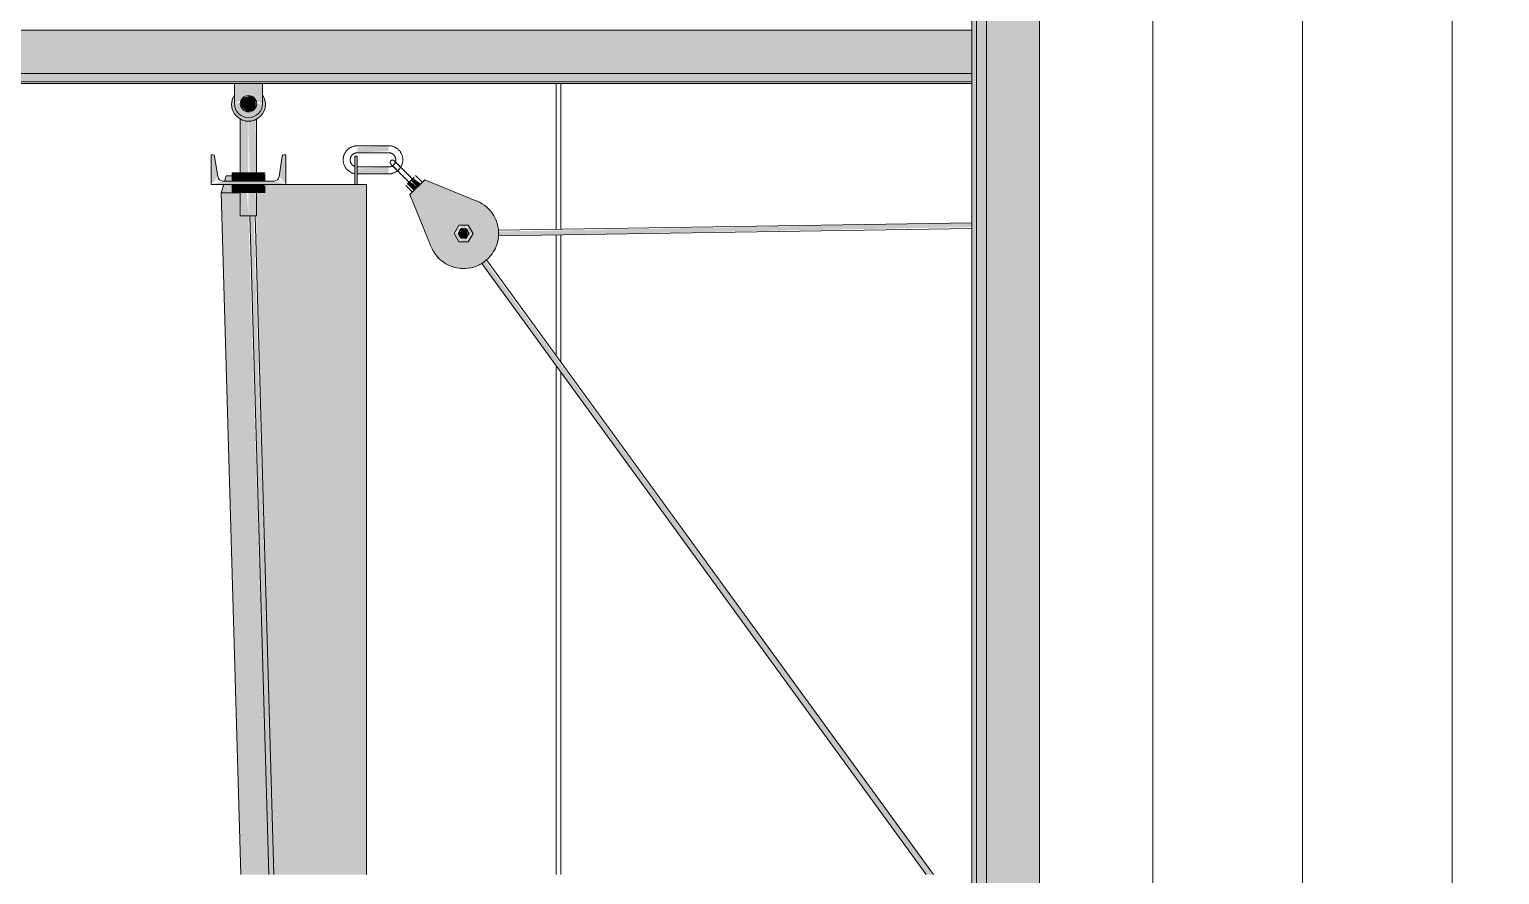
# Model space of a CAD drawing. Header units: inches. Extents: x -54868 to -186, y -265 to 853.
# Drawn here: x -20282.8 to -20204.2, y 244.5 to 289.7 of the extents above; entities that cross this region are included whole.
import ezdxf

# ---------------------------------------------------------------- set-up
doc = ezdxf.new("R2010")
doc.units = ezdxf.units.IN
doc.header["$MEASUREMENT"] = 0
for name, color, linetype, lineweight in [('A-GLAZ-CWMG', 51, 'Continuous', 9), ('A-WALL-PATT', 111, 'Continuous', 9), ('L-SITE-WALL', 31, 'Continuous', 9), ('Q-SPCQ', 91, 'Continuous', 9), ('S-BEAM', 12, 'Continuous', 9)]:
    doc.layers.add(name, color=color, linetype=linetype, lineweight=lineweight)

# ---------------------------------------------------------------- blocks, each defined once
blk = doc.blocks.new('Girt_Z - 8_D-V83-Section 7')
at = {"layer": 'S-BEAM'}
for points in [[(21213.524, 335.551), (21290.097, 335.551), (21290.097, 337.87), (21134.303, 337.87), (21134.303, 335.551), (21174.791, 335.551)], [(21174.791, 335.102), (21290.097, 335.102), (21290.097, 335.551), (21134.303, 335.551), (21134.303, 335.102), (21136.057, 335.102)]]:
    blk.add_hatch(color=256, dxfattribs=at).paths.add_polyline_path(points, flags=0)
for p, q in [((21134.303, 337.87), (21290.097, 337.87)), ((21134.303, 335.551), (21290.097, 335.551)), ((21134.303, 335.102), (21290.097, 335.102)), ((21134.303, 335.018), (21290.097, 335.018))]:
    blk.add_line(p, q, dxfattribs=at)
blk = doc.blocks.new('Basketball_Backstop-Performance_Sports_Systems-3103-Ceiling_Hung - 27_-0_ to 27_-11 7_8_-652462-Section 7')
at = {"layer": 'Q-SPCQ'}
for points in [[(21251.428, 284.75), (21251.881, 284.871), (21252.213, 285.203), (21252.334, 285.656), (21252.213, 286.109), (21252.178, 286.072), (21252.12, 285.415), (21251.94, 285.144), (21251.614, 284.962), (21251.234, 284.963), (21250.897, 285.157), (21250.703, 285.493), (21250.643, 286.109), (21250.527, 285.615), (21250.643, 285.203), (21250.975, 284.871), (21251.355, 284.76)], [(21251.315, 285.265), (21251.653, 285.315), (21251.807, 285.469), (21251.807, 285.906), (21251.541, 286.11), (21251.118, 285.997), (21251.005, 285.801), (21251.048, 285.532)], [(21257.24, 283.069), (21258.928, 283.156), (21258.928, 283.431), (21257.24, 283.344), (21257.24, 283.088)], [(21257.24, 281.375), (21257.24, 282.875), (21257.115, 282.875), (21257.115, 281.375)], [(21258.928, 281.944), (21258.928, 282.306), (21257.24, 282.219), (21257.24, 281.944)], [(21250.995, 281.555), (21250.995, 281.992), (21250.562, 281.992), (21250.562, 281.555)], [(21250.995, 281.555), (21251.861, 281.555), (21251.861, 281.992), (21250.995, 281.992)], [(21252.258, 281.555), (21252.294, 281.555), (21252.258, 281.992), (21251.861, 281.992), (21251.861, 281.555)], [(21260.265, 281.037), (21260.453, 281.225), (21260.055, 281.534), (21259.912, 281.391), (21260.211, 281.092)], [(21260.453, 281.225), (21260.64, 281.412), (21260.232, 281.711), (21260.099, 281.578)], [(21252.511, 244.482), (21251.428, 279.687), (21250.99, 279.687), (21250.99, 280.918), (21249.976, 280.918), (21251.016, 244.482), (21252.258, 244.482)], [(21250.995, 280.937), (21250.995, 281.375), (21250.562, 281.375), (21250.562, 280.937)], [(21250.995, 280.937), (21251.861, 280.937), (21251.861, 281.375), (21250.995, 281.375)], [(21254.428, 244.482), (21254.428, 281.375), (21252.294, 281.375), (21252.258, 280.937), (21251.864, 280.918), (21251.835, 277.981), (21252.791, 244.482), (21253.762, 244.482)], [(21252.294, 280.937), (21252.258, 281.375), (21251.861, 281.375), (21251.861, 280.937), (21252.258, 280.937)], [(21257.627, 244.482), (21257.74, 244.482), (21257.74, 281.375), (21254.428, 281.375), (21254.428, 244.482), (21257.37, 244.482)], [(21252.511, 244.482), (21252.791, 244.482), (21251.71, 279.687), (21251.505, 279.687), (21252.491, 245.169)], [(21262.803, 278.533), (21263.053, 278.533), (21263.144, 278.625), (21263.105, 278.927), (21262.863, 278.991), (21262.678, 278.75)]]:
    blk.add_hatch(color=256, dxfattribs=at).paths.add_polyline_path(points, flags=0)
h = blk.add_hatch(color=256, dxfattribs=at)
h.paths.add_polyline_path([(21251.428, 284.937), (21251.807, 285.041), (21252.1, 285.368), (21252.178, 285.687), (21251.807, 285.687), (21251.727, 285.389), (21251.533, 285.294), (21251.27, 285.31), (21251.005, 285.687), (21251.005, 285.737), (21250.678, 285.687), (21250.778, 285.312), (21251.116, 285.012), (21251.234, 284.963)], flags=0)
h.paths.add_polyline_path([(21252.178, 285.687), (21252.178, 286.768), (21250.678, 286.768), (21250.678, 285.687), (21251.066, 285.906), (21251.263, 286.073), (21251.598, 286.066), (21251.895, 285.801)], flags=0)
h = blk.add_hatch(color=256, dxfattribs=at)
h.paths.add_polyline_path([(21251.428, 279.687), (21251.343, 280.937), (21250.992, 280.937), (21251.049, 279.687), (21251.315, 279.687)], flags=0)
h.paths.add_polyline_path([(21251.025, 281.992), (21251.428, 281.992), (21251.428, 284.75), (21250.997, 284.781), (21251.002, 281.992)], flags=0)
h = blk.add_hatch(color=256, dxfattribs=at)
h.paths.add_polyline_path([(21251.737, 279.687), (21251.865, 279.687), (21251.807, 280.937), (21251.428, 280.937), (21251.428, 279.687), (21251.647, 279.687)], flags=0)
h.paths.add_polyline_path([(21251.854, 281.992), (21251.862, 281.992), (21251.806, 284.833), (21251.428, 284.75), (21251.489, 281.992), (21251.831, 281.992)], flags=0)
h = blk.add_hatch(color=256, dxfattribs=at)
h.paths.add_polyline_path([(21253.428, 281.375), (21253.428, 282.955), (21253.236, 282.879), (21253.071, 281.793)], flags=0)
h.paths.add_polyline_path([(21253.428, 281.375), (21253.021, 281.671), (21252.977, 281.623)], flags=0)
h.paths.add_polyline_path([(21249.428, 281.375), (21253.428, 281.375), (21252.794, 281.555), (21250.062, 281.555)], flags=0)
h.paths.add_polyline_path([(21249.428, 281.375), (21249.834, 281.671), (21249.802, 281.729)], flags=0)
h.paths.add_polyline_path([(21249.428, 281.375), (21249.785, 281.793), (21249.619, 282.879), (21249.428, 282.955), (21249.428, 282.668)], flags=0)
h = blk.add_hatch(color=256, dxfattribs=at)
h.paths.add_polyline_path([(21250.992, 280.918), (21250.99, 280.937), (21250.562, 280.937), (21250.562, 281.375), (21250.103, 281.375), (21249.976, 280.918), (21250.99, 280.918)], flags=0)
h.paths.add_polyline_path([(21250.153, 281.555), (21250.562, 281.555), (21250.562, 281.832), (21250.231, 281.832)], flags=0)
h = blk.add_hatch(color=256, dxfattribs=at)
h.paths.add_polyline_path([(21263.016, 276.877), (21263.47, 276.955), (21263.891, 277.141), (21264.254, 277.424), (21264.622, 277.981), (21264.723, 278.208), (21264.801, 278.662), (21264.766, 279.121), (21264.62, 279.557), (21264.362, 279.955), (21263.925, 280.324), (21263.636, 280.486), (21260.851, 281.623), (21260.055, 280.827), (21261.417, 277.64), (21261.942, 277.172), (21262.121, 277.058), (21262.557, 276.912)], flags=0)
h.paths.add_polyline_path([(21262.675, 279.187), (21262.784, 278.991), (21262.832, 279.071), (21262.711, 279.161)], flags=0)
h.paths.add_polyline_path([(21263.18, 278.312), (21263.104, 278.533), (21263.014, 278.436), (21263.152, 278.334)], flags=0)
h.paths.add_polyline_path([(21262.891, 278.312), (21262.652, 278.353), (21262.423, 278.75), (21262.711, 279.187), (21263.196, 279.16), (21263.39, 278.675), (21263.119, 278.312), (21262.936, 278.312)], flags=0)
h.paths.add_polyline_path([(21262.675, 278.312), (21262.803, 278.5), (21262.697, 278.5), (21262.684, 278.389)], flags=0)
h.paths.add_polyline_path([(21262.67, 278.643), (21262.547, 278.804), (21262.476, 278.727), (21262.623, 278.663)], flags=0)
h.paths.add_polyline_path([(21263.185, 278.643), (21263.354, 278.784), (21263.199, 278.823), (21263.199, 278.677)], flags=0)
h.paths.add_polyline_path([(21263.149, 278.919), (21263.127, 279.148), (21263.053, 279), (21263.144, 278.926)], flags=0)
h = blk.add_hatch(color=256, dxfattribs=at)
h.paths.add_polyline_path([(21263.18, 279.187), (21262.722, 279.153), (21262.928, 279), (21263.152, 279.166)], flags=0)
h.paths.add_polyline_path([(21263.433, 278.75), (21263.18, 279.187), (21263.152, 278.872)], flags=0)
h.paths.add_polyline_path([(21263.18, 278.312), (21263.433, 278.75), (21263.152, 278.558)], flags=0)
h.paths.add_polyline_path([(21263.18, 278.312), (21262.928, 278.5), (21262.675, 278.312), (21263.152, 278.312)], flags=0)
h.paths.add_polyline_path([(21262.675, 278.312), (21262.678, 278.64), (21262.423, 278.75), (21262.547, 278.535)], flags=0)
h.paths.add_polyline_path([(21262.423, 278.75), (21262.705, 278.927), (21262.655, 279.153), (21262.547, 278.965)], flags=0)
h = blk.add_hatch(color=256, dxfattribs=at)
h.paths.add_polyline_path([(21264.794, 278.622), (21290.097, 279.093), (21290.097, 279.32), (21264.789, 278.857), (21264.795, 278.628)], flags=0)
h.paths.add_polyline_path([(21263.162, 278.633), (21263.204, 278.714), (21263.142, 278.91), (21263.117, 278.831), (21263.152, 278.638)], flags=0)
h = blk.add_hatch(color=256, dxfattribs=at)
h.paths.add_polyline_path([(21287.661, 244.482), (21288.047, 244.482), (21264.084, 277.292), (21263.916, 277.126), (21287.161, 245.169)], flags=0)
h.paths.add_polyline_path([(21262.964, 278.473), (21263.149, 278.581), (21263.068, 278.549), (21262.949, 278.533), (21262.959, 278.477)], flags=0)
for p, q in [((21250.678, 286.768), (21250.678, 285.687)), ((21252.178, 285.687), (21252.178, 286.768)), ((21250.99, 284.862), (21250.99, 281.992)), ((21250.99, 284.862), (21250.99, 281.992)), ((21251.865, 281.992), (21251.865, 284.862)), ((21251.865, 281.992), (21251.865, 284.862)), ((21249.53, 282.955), (21249.428, 282.955)), ((21249.428, 282.955), (21249.428, 281.375)), ((21253.428, 282.955), (21253.325, 282.955)), ((21253.428, 281.375), (21253.428, 282.955)), ((21258.928, 283.437), (21257.24, 283.437)), ((21257.24, 283.062), (21258.928, 283.062)), ((21249.785, 281.793), (21249.619, 282.879)), ((21253.236, 282.879), (21253.071, 281.793)), ((21257.115, 281.375), (21257.115, 282.875)), ((21257.24, 282.875), (21257.115, 282.875)), ((21257.24, 282.875), (21257.24, 281.375)), ((21258.928, 282.312), (21257.24, 282.312)), ((21252.794, 281.555), (21250.062, 281.555)), ((21250.231, 281.832), (21250.153, 281.555)), ((21250.562, 281.832), (21250.231, 281.832)), ((21250.562, 281.992), (21250.995, 281.992)), ((21250.562, 281.555), (21250.562, 281.992)), ((21250.995, 281.992), (21251.861, 281.992)), ((21250.995, 281.555), (21250.995, 281.992)), ((21251.861, 281.992), (21252.294, 281.992)), ((21251.861, 281.555), (21251.861, 281.992)), ((21252.294, 281.992), (21252.294, 281.555)), ((21257.24, 281.937), (21258.928, 281.937)), ((21259.912, 281.391), (21260.099, 281.578)), ((21260.055, 280.827), (21260.851, 281.623)), ((21260.099, 281.578), (21260.287, 281.766)), ((21260.718, 281.49), (21260.365, 281.844)), ((21263.636, 280.486), (21260.851, 281.623)), ((21249.428, 281.375), (21253.428, 281.375)), ((21250.103, 281.375), (21249.976, 280.918)), ((21249.976, 280.918), (21251.016, 280.918)), ((21249.976, 280.918), (21251.016, 244.482)), ((21250.562, 280.937), (21250.562, 281.375)), ((21250.995, 280.937), (21250.562, 280.937)), ((21250.99, 280.937), (21250.99, 279.687)), ((21250.995, 280.937), (21250.995, 281.375)), ((21251.861, 280.937), (21250.995, 280.937)), ((21251.861, 280.937), (21251.861, 281.375)), ((21252.294, 280.937), (21251.861, 280.937)), ((21251.865, 279.687), (21251.865, 280.937)), ((21252.294, 281.375), (21252.294, 280.937)), ((21253.422, 281.375), (21254.428, 281.375)), ((21254.428, 281.375), (21257.74, 281.375)), ((21257.74, 244.482), (21257.74, 281.375)), ((21259.834, 281.313), (21260.188, 280.96)), ((21260.055, 280.827), (21261.192, 278.042)), ((21251.428, 279.687), (21250.99, 279.687)), ((21251.865, 279.687), (21251.428, 279.687)), ((21252.511, 244.482), (21251.505, 279.687)), ((21252.791, 244.482), (21251.786, 279.687)), ((21262.675, 279.187), (21262.423, 278.75)), ((21263.18, 279.187), (21262.675, 279.187)), ((21263.433, 278.75), (21263.18, 279.187)), ((21290.097, 279.32), (21264.78, 278.935)), ((21262.423, 278.75), (21262.675, 278.312)), ((21262.675, 278.312), (21263.18, 278.312)), ((21262.796, 278.904), (21262.708, 278.903)), ((21263.18, 278.312), (21263.433, 278.75)), ((21264.794, 278.622), (21290.097, 279.008)), ((21263.9, 277.148), (21287.661, 244.482)), ((21288.047, 244.482), (21264.146, 277.34))]:
    blk.add_line(p, q, dxfattribs=at)
at = {"layer": 'Q-SPCQ', "flags": 128}
for points in [[(21257.24, 283.437), (21257.21, 283.437), (21257.18, 283.435), (21257.151, 283.432), (21257.121, 283.428), (21257.091, 283.423), (21257.062, 283.416), (21257.033, 283.408), (21257.004, 283.399), (21256.976, 283.389), (21256.948, 283.378), (21256.921, 283.366), (21256.894, 283.353), (21256.868, 283.338), (21256.842, 283.323), (21256.817, 283.307), (21256.792, 283.289), (21256.769, 283.271), (21256.746, 283.251), (21256.724, 283.231), (21256.702, 283.21), (21256.682, 283.188), (21256.662, 283.165), (21256.644, 283.142), (21256.626, 283.118), (21256.609, 283.093), (21256.594, 283.067), (21256.579, 283.041), (21256.565, 283.014), (21256.553, 282.987), (21256.541, 282.959), (21256.531, 282.931), (21256.522, 282.903), (21256.514, 282.874), (21256.507, 282.844), (21256.501, 282.815), (21256.497, 282.785), (21256.493, 282.756), (21256.491, 282.726), (21256.49, 282.696), (21256.49, 282.687)], [(21256.865, 282.687), (21256.866, 282.702), (21256.867, 282.717), (21256.868, 282.732), (21256.87, 282.747), (21256.873, 282.762), (21256.876, 282.777), (21256.88, 282.791), (21256.884, 282.805), (21256.889, 282.82), (21256.895, 282.834), (21256.901, 282.847), (21256.908, 282.861), (21256.915, 282.874), (21256.923, 282.887), (21256.931, 282.899), (21256.94, 282.911), (21256.949, 282.923), (21256.958, 282.935), (21256.968, 282.946), (21256.979, 282.957), (21256.99, 282.967), (21257.001, 282.977), (21257.013, 282.986), (21257.025, 282.995), (21257.038, 283.003), (21257.05, 283.011), (21257.064, 283.018), (21257.077, 283.025), (21257.091, 283.031), (21257.104, 283.037), (21257.119, 283.042), (21257.133, 283.047), (21257.147, 283.051), (21257.162, 283.054), (21257.177, 283.057), (21257.191, 283.059), (21257.206, 283.061), (21257.221, 283.062), (21257.236, 283.062), (21257.24, 283.062)], [(21259.678, 282.687), (21259.677, 282.717), (21259.675, 282.747), (21259.672, 282.777), (21259.668, 282.807), (21259.663, 282.837), (21259.656, 282.866), (21259.649, 282.895), (21259.64, 282.923), (21259.63, 282.952), (21259.619, 282.98), (21259.606, 283.007), (21259.593, 283.034), (21259.579, 283.06), (21259.563, 283.086), (21259.547, 283.111), (21259.529, 283.135), (21259.511, 283.159), (21259.492, 283.182), (21259.471, 283.204), (21259.45, 283.226), (21259.428, 283.246), (21259.406, 283.266), (21259.382, 283.284), (21259.358, 283.302), (21259.333, 283.319), (21259.307, 283.334), (21259.281, 283.349), (21259.255, 283.363), (21259.227, 283.375), (21259.2, 283.387), (21259.171, 283.397), (21259.143, 283.406), (21259.114, 283.414), (21259.085, 283.421), (21259.055, 283.427), (21259.026, 283.431), (21258.996, 283.434), (21258.966, 283.437), (21258.936, 283.437), (21258.928, 283.437)], [(21258.928, 283.062), (21258.943, 283.062), (21258.958, 283.061), (21258.973, 283.06), (21258.988, 283.058), (21259.002, 283.055), (21259.017, 283.052), (21259.031, 283.048), (21259.046, 283.043), (21259.06, 283.038), (21259.074, 283.033), (21259.088, 283.027), (21259.101, 283.02), (21259.114, 283.013), (21259.127, 283.005), (21259.14, 282.997), (21259.152, 282.988), (21259.164, 282.979), (21259.175, 282.969), (21259.186, 282.959), (21259.197, 282.949), (21259.207, 282.938), (21259.217, 282.926), (21259.226, 282.915), (21259.235, 282.903), (21259.243, 282.89), (21259.251, 282.877), (21259.259, 282.864), (21259.265, 282.851), (21259.272, 282.837), (21259.277, 282.823), (21259.282, 282.809), (21259.287, 282.795), (21259.291, 282.781), (21259.295, 282.766), (21259.297, 282.751), (21259.3, 282.736), (21259.301, 282.722), (21259.302, 282.707), (21259.303, 282.692), (21259.303, 282.687)], [(21256.49, 282.687), (21256.491, 282.658), (21256.493, 282.628), (21256.496, 282.598), (21256.5, 282.568), (21256.505, 282.538), (21256.512, 282.509), (21256.52, 282.48), (21256.528, 282.452), (21256.538, 282.423), (21256.55, 282.395), (21256.562, 282.368), (21256.575, 282.341), (21256.589, 282.315), (21256.605, 282.289), (21256.621, 282.264), (21256.639, 282.24), (21256.657, 282.216), (21256.676, 282.193), (21256.697, 282.171), (21256.718, 282.149), (21256.74, 282.129), (21256.762, 282.109), (21256.786, 282.091), (21256.81, 282.073), (21256.835, 282.056), (21256.861, 282.041), (21256.887, 282.026), (21256.914, 282.012), (21256.941, 282), (21256.969, 281.988), (21256.997, 281.978), (21257.025, 281.969), (21257.054, 281.961), (21257.083, 281.954), (21257.113, 281.948)], [(21257.108, 282.337), (21257.094, 282.342), (21257.081, 282.348), (21257.067, 282.355), (21257.054, 282.362), (21257.041, 282.37), (21257.029, 282.378), (21257.016, 282.387), (21257.005, 282.396), (21256.993, 282.406), (21256.982, 282.416), (21256.971, 282.426), (21256.961, 282.437), (21256.951, 282.449), (21256.942, 282.46), (21256.933, 282.472), (21256.925, 282.485), (21256.917, 282.498), (21256.91, 282.511), (21256.903, 282.524), (21256.897, 282.538), (21256.891, 282.552), (21256.886, 282.566), (21256.881, 282.58), (21256.877, 282.594), (21256.874, 282.609), (21256.871, 282.624), (21256.869, 282.639), (21256.867, 282.653), (21256.866, 282.668), (21256.865, 282.683), (21256.865, 282.687)], [(21258.928, 281.937), (21258.958, 281.938), (21258.988, 281.94), (21259.018, 281.943), (21259.047, 281.947), (21259.077, 281.952), (21259.106, 281.959), (21259.135, 281.967), (21259.164, 281.976), (21259.192, 281.986), (21259.22, 281.997), (21259.247, 282.009), (21259.274, 282.022), (21259.3, 282.037), (21259.326, 282.052), (21259.351, 282.068), (21259.376, 282.086), (21259.399, 282.104), (21259.422, 282.124), (21259.445, 282.144), (21259.466, 282.165), (21259.486, 282.187), (21259.506, 282.21), (21259.525, 282.233), (21259.542, 282.257), (21259.559, 282.282), (21259.575, 282.308), (21259.589, 282.334), (21259.603, 282.361), (21259.615, 282.388), (21259.627, 282.416), (21259.637, 282.444), (21259.646, 282.472), (21259.654, 282.501), (21259.661, 282.531), (21259.667, 282.56), (21259.671, 282.59), (21259.675, 282.619), (21259.677, 282.649), (21259.678, 282.679), (21259.678, 282.687)], [(21259.303, 282.687), (21259.303, 282.673), (21259.302, 282.658), (21259.3, 282.643), (21259.298, 282.628), (21259.295, 282.613), (21259.292, 282.598), (21259.288, 282.584), (21259.284, 282.57), (21259.279, 282.555), (21259.273, 282.541), (21259.267, 282.528), (21259.26, 282.514), (21259.253, 282.501), (21259.246, 282.488), (21259.237, 282.476), (21259.229, 282.464), (21259.219, 282.452), (21259.21, 282.44), (21259.2, 282.429), (21259.189, 282.418), (21259.178, 282.408), (21259.167, 282.398), (21259.155, 282.389), (21259.143, 282.38), (21259.13, 282.372), (21259.118, 282.364), (21259.105, 282.357), (21259.091, 282.35), (21259.078, 282.344), (21259.064, 282.338), (21259.05, 282.333), (21259.035, 282.328), (21259.021, 282.324), (21259.006, 282.321), (21258.992, 282.318), (21258.977, 282.316), (21258.962, 282.314), (21258.947, 282.313), (21258.932, 282.313), (21258.928, 282.312)], [(21259.039, 282.462), (21259.035, 282.466), (21259.032, 282.47), (21259.029, 282.474), (21259.026, 282.478), (21259.023, 282.482), (21259.02, 282.486), (21259.018, 282.49), (21259.015, 282.495), (21259.013, 282.499), (21259.011, 282.504), (21259.009, 282.508), (21259.008, 282.513), (21259.006, 282.518), (21259.005, 282.523), (21259.004, 282.528), (21259.003, 282.533), (21259.003, 282.538), (21259.002, 282.543), (21259.002, 282.548), (21259.002, 282.553), (21259.002, 282.558), (21259.003, 282.563), (21259.003, 282.567), (21259.004, 282.572), (21259.005, 282.577), (21259.006, 282.582), (21259.007, 282.587), (21259.009, 282.592), (21259.011, 282.596), (21259.013, 282.601), (21259.015, 282.606), (21259.017, 282.61), (21259.02, 282.614), (21259.022, 282.619), (21259.025, 282.623), (21259.028, 282.627), (21259.031, 282.631), (21259.034, 282.634), (21259.038, 282.638), (21259.039, 282.639)], [(21259.039, 282.639), (21259.042, 282.643), (21259.046, 282.646), (21259.05, 282.649), (21259.054, 282.652), (21259.058, 282.655), (21259.062, 282.658), (21259.067, 282.66), (21259.071, 282.662), (21259.076, 282.665), (21259.08, 282.667), (21259.085, 282.668), (21259.09, 282.67), (21259.094, 282.671), (21259.099, 282.673), (21259.104, 282.674), (21259.109, 282.674), (21259.114, 282.675), (21259.119, 282.675), (21259.124, 282.676), (21259.129, 282.676), (21259.134, 282.676), (21259.139, 282.675), (21259.144, 282.675), (21259.149, 282.674), (21259.154, 282.673), (21259.159, 282.672), (21259.163, 282.67), (21259.168, 282.669), (21259.173, 282.667), (21259.177, 282.665), (21259.182, 282.663), (21259.186, 282.661), (21259.191, 282.658), (21259.195, 282.656), (21259.199, 282.653), (21259.203, 282.65), (21259.207, 282.647), (21259.211, 282.643), (21259.215, 282.64), (21259.215, 282.639)], [(21259.569, 281.932), (21259.548, 281.953), (21259.527, 281.974), (21259.506, 281.995), (21259.485, 282.016), (21259.464, 282.037), (21259.443, 282.058), (21259.422, 282.079), (21259.402, 282.099), (21259.382, 282.119), (21259.363, 282.139), (21259.343, 282.158), (21259.324, 282.177), (21259.306, 282.195), (21259.287, 282.214), (21259.27, 282.231), (21259.252, 282.249), (21259.236, 282.265), (21259.219, 282.282), (21259.204, 282.297), (21259.189, 282.312), (21259.174, 282.327), (21259.16, 282.341), (21259.147, 282.354), (21259.135, 282.366), (21259.123, 282.378), (21259.112, 282.389), (21259.101, 282.4), (21259.092, 282.409), (21259.083, 282.418), (21259.075, 282.426), (21259.067, 282.434), (21259.061, 282.44), (21259.055, 282.446), (21259.05, 282.451), (21259.046, 282.455), (21259.043, 282.458), (21259.041, 282.46), (21259.039, 282.462), (21259.039, 282.462)], [(21259.039, 282.462), (21259.039, 282.462), (21259.04, 282.461), (21259.043, 282.458), (21259.045, 282.456), (21259.049, 282.452), (21259.054, 282.447), (21259.059, 282.442), (21259.066, 282.435), (21259.073, 282.428), (21259.081, 282.42), (21259.089, 282.412), (21259.099, 282.402), (21259.109, 282.392), (21259.12, 282.381), (21259.131, 282.37), (21259.144, 282.357), (21259.157, 282.344), (21259.17, 282.331), (21259.185, 282.316), (21259.2, 282.301), (21259.215, 282.286), (21259.231, 282.27), (21259.248, 282.253), (21259.265, 282.236), (21259.283, 282.219), (21259.301, 282.2), (21259.319, 282.182), (21259.338, 282.163), (21259.357, 282.144), (21259.377, 282.124), (21259.397, 282.104), (21259.417, 282.084), (21259.437, 282.064), (21259.458, 282.043), (21259.479, 282.022), (21259.5, 282.001), (21259.521, 281.98), (21259.542, 281.959), (21259.563, 281.938), (21259.569, 281.932)], [(21259.215, 282.639), (21259.216, 282.639), (21259.217, 282.637), (21259.219, 282.635), (21259.222, 282.632), (21259.226, 282.629), (21259.231, 282.624), (21259.236, 282.618), (21259.242, 282.612), (21259.249, 282.605), (21259.257, 282.597), (21259.266, 282.589), (21259.275, 282.579), (21259.286, 282.569), (21259.297, 282.558), (21259.308, 282.546), (21259.32, 282.534), (21259.333, 282.521), (21259.347, 282.507), (21259.361, 282.493), (21259.376, 282.478), (21259.392, 282.463), (21259.408, 282.447), (21259.425, 282.43), (21259.442, 282.413), (21259.459, 282.395), (21259.477, 282.377), (21259.496, 282.359), (21259.515, 282.34), (21259.534, 282.321), (21259.554, 282.301), (21259.574, 282.281), (21259.594, 282.261), (21259.614, 282.24), (21259.635, 282.22), (21259.656, 282.199), (21259.677, 282.178), (21259.698, 282.157), (21259.719, 282.136), (21259.74, 282.114), (21259.746, 282.109)], [(21259.746, 282.109), (21259.725, 282.13), (21259.703, 282.151), (21259.682, 282.172), (21259.661, 282.193), (21259.64, 282.214), (21259.62, 282.235), (21259.599, 282.255), (21259.579, 282.276), (21259.559, 282.296), (21259.539, 282.315), (21259.52, 282.335), (21259.501, 282.354), (21259.482, 282.372), (21259.464, 282.39), (21259.446, 282.408), (21259.429, 282.425), (21259.412, 282.442), (21259.396, 282.458), (21259.38, 282.474), (21259.365, 282.489), (21259.351, 282.504), (21259.337, 282.518), (21259.324, 282.531), (21259.311, 282.543), (21259.3, 282.555), (21259.288, 282.566), (21259.278, 282.576), (21259.268, 282.586), (21259.26, 282.595), (21259.252, 282.603), (21259.244, 282.61), (21259.238, 282.617), (21259.232, 282.622), (21259.227, 282.627), (21259.223, 282.631), (21259.22, 282.635), (21259.218, 282.637), (21259.216, 282.638), (21259.216, 282.639)], [(21259.569, 281.932), (21259.59, 281.911), (21259.611, 281.89), (21259.633, 281.868), (21259.654, 281.847), (21259.674, 281.827), (21259.695, 281.806), (21259.716, 281.785), (21259.736, 281.765), (21259.756, 281.745), (21259.776, 281.725), (21259.795, 281.706), (21259.814, 281.687), (21259.833, 281.668), (21259.851, 281.65), (21259.869, 281.633), (21259.886, 281.615), (21259.903, 281.599), (21259.919, 281.582), (21259.934, 281.567), (21259.949, 281.552), (21259.964, 281.537), (21259.978, 281.523), (21259.991, 281.51), (21260.003, 281.498), (21260.015, 281.486), (21260.026, 281.475), (21260.037, 281.464), (21260.046, 281.455), (21260.055, 281.446), (21260.063, 281.438), (21260.071, 281.43), (21260.077, 281.424), (21260.083, 281.418), (21260.088, 281.413), (21260.092, 281.409), (21260.095, 281.406), (21260.097, 281.404), (21260.099, 281.402), (21260.099, 281.402)], [(21259.994, 281.507), (21259.981, 281.52), (21259.968, 281.533), (21259.953, 281.548), (21259.939, 281.562), (21259.923, 281.578), (21259.907, 281.594), (21259.89, 281.611), (21259.873, 281.628), (21259.856, 281.645), (21259.838, 281.664), (21259.819, 281.682), (21259.8, 281.701), (21259.781, 281.72), (21259.761, 281.74), (21259.741, 281.76), (21259.721, 281.78), (21259.701, 281.8), (21259.68, 281.821), (21259.659, 281.842), (21259.638, 281.863), (21259.617, 281.884), (21259.596, 281.905), (21259.575, 281.926), (21259.569, 281.932)], [(21259.746, 282.109), (21259.767, 282.088), (21259.788, 282.066), (21259.809, 282.045), (21259.83, 282.024), (21259.851, 282.003), (21259.872, 281.983), (21259.892, 281.962), (21259.913, 281.942), (21259.933, 281.922), (21259.952, 281.902), (21259.972, 281.883), (21259.991, 281.864), (21260.009, 281.845), (21260.028, 281.827), (21260.045, 281.809), (21260.063, 281.792), (21260.079, 281.775), (21260.096, 281.759), (21260.111, 281.743), (21260.126, 281.728), (21260.141, 281.714), (21260.155, 281.7), (21260.168, 281.687)], [(21260.276, 281.578), (21260.276, 281.579), (21260.274, 281.58), (21260.272, 281.582), (21260.269, 281.585), (21260.266, 281.589), (21260.261, 281.594), (21260.256, 281.599), (21260.249, 281.605), (21260.242, 281.612), (21260.234, 281.62), (21260.226, 281.629), (21260.216, 281.638), (21260.206, 281.649), (21260.195, 281.659), (21260.184, 281.671), (21260.171, 281.683), (21260.158, 281.696), (21260.145, 281.71), (21260.13, 281.724), (21260.115, 281.739), (21260.1, 281.755), (21260.084, 281.771), (21260.067, 281.787), (21260.05, 281.805), (21260.032, 281.822), (21260.014, 281.84), (21259.996, 281.859), (21259.977, 281.878), (21259.958, 281.897), (21259.938, 281.917), (21259.918, 281.937), (21259.898, 281.957), (21259.877, 281.977), (21259.857, 281.998), (21259.836, 282.019), (21259.815, 282.04), (21259.794, 282.061), (21259.773, 282.082), (21259.752, 282.103), (21259.746, 282.109)], [(21260.099, 281.402), (21260.099, 281.402), (21260.098, 281.403), (21260.096, 281.405), (21260.093, 281.408), (21260.089, 281.412), (21260.084, 281.417), (21260.079, 281.422), (21260.072, 281.429), (21260.065, 281.436), (21260.058, 281.444), (21260.049, 281.452), (21260.039, 281.462), (21260.029, 281.472)], [(21260.276, 281.402), (21260.273, 281.398), (21260.269, 281.395), (21260.265, 281.392), (21260.261, 281.389), (21260.257, 281.386), (21260.253, 281.383), (21260.248, 281.381), (21260.244, 281.378), (21260.239, 281.376), (21260.235, 281.374), (21260.23, 281.372), (21260.225, 281.371), (21260.221, 281.369), (21260.216, 281.368), (21260.211, 281.367), (21260.206, 281.366), (21260.201, 281.366), (21260.196, 281.365), (21260.191, 281.365), (21260.186, 281.365), (21260.181, 281.365), (21260.176, 281.366), (21260.171, 281.366), (21260.166, 281.367), (21260.161, 281.368), (21260.156, 281.369), (21260.151, 281.37), (21260.147, 281.372), (21260.142, 281.374), (21260.137, 281.376), (21260.133, 281.378), (21260.128, 281.38), (21260.124, 281.382), (21260.12, 281.385), (21260.116, 281.388), (21260.112, 281.391), (21260.108, 281.394), (21260.104, 281.397), (21260.1, 281.401), (21260.099, 281.402)], [(21260.203, 281.651), (21260.214, 281.641), (21260.223, 281.631), (21260.232, 281.623), (21260.24, 281.614), (21260.247, 281.607), (21260.254, 281.601), (21260.26, 281.595), (21260.264, 281.59), (21260.268, 281.586), (21260.272, 281.583), (21260.274, 281.581), (21260.275, 281.579), (21260.276, 281.578)], [(21260.276, 281.578), (21260.28, 281.575), (21260.283, 281.571), (21260.286, 281.567), (21260.289, 281.563), (21260.292, 281.559), (21260.295, 281.555), (21260.297, 281.551), (21260.299, 281.546), (21260.302, 281.542), (21260.304, 281.537), (21260.305, 281.532), (21260.307, 281.528), (21260.308, 281.523), (21260.31, 281.518), (21260.311, 281.513), (21260.311, 281.508), (21260.312, 281.503), (21260.313, 281.498), (21260.313, 281.493), (21260.313, 281.488), (21260.313, 281.483), (21260.312, 281.478), (21260.312, 281.473), (21260.311, 281.468), (21260.31, 281.463), (21260.309, 281.459), (21260.307, 281.454), (21260.306, 281.449), (21260.304, 281.444), (21260.302, 281.44), (21260.3, 281.435), (21260.298, 281.431), (21260.295, 281.426), (21260.293, 281.422), (21260.29, 281.418), (21260.287, 281.414), (21260.284, 281.41), (21260.281, 281.406), (21260.277, 281.403), (21260.276, 281.402)]]:
    blk.add_lwpolyline(points, dxfattribs=at)
at = {"layer": 'Q-SPCQ'}
for centre, radius, start, end in [((21251.428, 285.656), 0.906, 150, 180), ((21251.428, 285.687), 0.438, 0, 180), ((21251.428, 285.656), 0.906, 0, 35.93032), ((21251.428, 285.656), 0.906, 180, 0), ((21251.428, 285.687), 0.75, 180, 0), ((21251.428, 285.687), 0.438, 180, 0), ((21249.53, 282.865), 0.09, 8.65819, 90), ((21253.325, 282.865), 0.09, 90, 171.34181), ((21250.062, 281.835), 0.28, 188.65819, 270), ((21252.794, 281.835), 0.28, 270, 351.34181), ((21262.928, 278.75), 1.875, 202.19719, 67.80281), ((21262.928, 278.75), 1.875, 60, 63.65552), ((21262.928, 278.75), 1.875, 45, 49.02965), ((21262.928, 278.75), 1.875, 30, 34.37628), ((21262.928, 278.75), 1.875, 15, 19.67738), ((21262.928, 278.75), 0.281, 165, 195), ((21262.928, 278.75), 0.25, 45, 225), ((21262.928, 278.75), 0.25, 120, 165), ((21262.928, 278.75), 0.281, 105, 135), ((21262.928, 278.75), 0.281, 225, 255), ((21262.928, 278.75), 0.25, 120, 135), ((21262.928, 278.75), 0.25, 225, 45), ((21262.928, 278.75), 0.25, 240, 270), ((21262.928, 278.75), 0.25, 240, 270), ((21262.928, 278.75), 0.25, 90, 105), ((21262.928, 278.75), 0.25, 75, 105), ((21262.928, 278.75), 0.25, 75, 90), ((21262.928, 278.75), 0.25, 270, 300), ((21262.928, 278.75), 0.281, 45, 75), ((21262.928, 278.75), 0.281, 285, 315), ((21262.928, 278.75), 0.281, 36.50525, 45), ((21262.928, 278.75), 0.25, 330, 30), ((21262.928, 278.75), 0.281, 345, 15), ((21262.928, 278.75), 1.875, 345, 349.92609), ((21262.928, 278.75), 1.875, 0, 4.89423), ((21262.928, 278.75), 1.875, 206.34448, 210), ((21262.928, 278.75), 1.875, 220.97035, 225), ((21262.928, 278.75), 1.875, 330, 334.40343), ((21262.928, 278.75), 1.875, 250.32262, 255), ((21262.928, 278.75), 1.875, 265.10577, 270), ((21262.928, 278.75), 1.875, 280.07391, 285), ((21262.928, 278.75), 1.875, 295.59657, 300)]:
    blk.add_arc(centre, radius, start, end, dxfattribs=at)
for points, knots in [([(21251.146, 284.795), (21251.141, 284.796), (21251.132, 284.799), (21251.114, 284.806), (21251.092, 284.814), (21251.073, 284.822), (21251.059, 284.829), (21251.053, 284.831), (21251.05, 284.833)], [0.2222222, 0.2222222, 0.2222222, 0.2222222, 0.2361111, 0.25, 0.2777778, 0.3055556, 0.3194444, 0.3333333, 0.3333333, 0.3333333, 0.3333333]), ([(21251.428, 284.75), (21251.402, 284.75), (21251.363, 284.752), (21251.313, 284.758), (21251.288, 284.761), (21251.276, 284.763)], [0, 0, 0, 0, 0.0555556, 0.0833333, 0.1111111, 0.1111111, 0.1111111, 0.1111111]), ([(21251.579, 284.763), (21251.567, 284.761), (21251.543, 284.758), (21251.493, 284.752), (21251.454, 284.75), (21251.428, 284.75)], [0.8888889, 0.8888889, 0.8888889, 0.8888889, 0.9166667, 0.9444444, 1, 1, 1, 1]), ([(21251.806, 284.833), (21251.803, 284.831), (21251.796, 284.829), (21251.782, 284.822), (21251.763, 284.814), (21251.742, 284.806), (21251.724, 284.799), (21251.715, 284.796), (21251.71, 284.795)], [0.6666667, 0.6666667, 0.6666667, 0.6666667, 0.6805556, 0.6944444, 0.7222222, 0.75, 0.7638889, 0.7777778, 0.7777778, 0.7777778, 0.7777778])]:
    blk.add_open_spline(points, degree=3, knots=knots, dxfattribs=at)
blk = doc.blocks.new('Rectangular Mullion - Profile_Polycarbonate_right-835771-Section 7')
at = {"layer": 'A-GLAZ-CWMG'}
for points in [[(21290.992, 240), (21293.719, 240), (21293.719, 384.349), (21290.885, 381.631), (21290.885, 240)], [(21290.347, 240), (21290.885, 240), (21290.885, 381.631), (21290.347, 381.115), (21290.347, 245.169)], [(21290.097, 240), (21290.347, 240), (21290.347, 381.115), (21290.097, 380.875), (21290.097, 241.456)]]:
    blk.add_hatch(color=256, dxfattribs=at).paths.add_polyline_path(points, flags=0)
for p, q in [((21290.885, 240), (21290.885, 381.631)), ((21290.097, 241.456), (21290.097, 380.875)), ((21290.347, 240), (21290.347, 381.115))]:
    blk.add_line(p, q, dxfattribs=at)

msp = doc.modelspace()

# ---------------------------------------------------------------- hatches: boundary and pattern name
at = {"layer": 'A-WALL-PATT'}
h = msp.add_hatch(dxfattribs=at)
h.set_pattern_fill('FP_14', color=256, style=0, pattern_type=2)
h.set_pattern_definition([(90, (22012.18, -723.5), (-193, -193), [48, -145]), (180, (22012.18, -723.5), (-2e-14, -193), [96.25, -96.75]), (270, (21915.93, -675.5), (-193, -193), [48, -145]), (180, (22012.18, -675.5), (-2e-14, -193), [96.25, -96.75]), (270, (21915.68, -675.5), (-193, -193), [48, -145]), (180, (21915.68, -675.5), (-2e-14, -193), [96.25, -96.75]), (90, (21819.43, -723.5), (-193, -193), [48, -145]), (180, (21915.68, -723.5), (-2e-14, -193), [96.25, -96.75]), (90, (21964.18, -675.25), (-193, -193), [48, -145]), (180, (22012.43, -675.25), (-2e-14, -193), [48.25, -144.75]), (180, (22012.43, -627.25), (-2e-14, -193), [48.25, -144.75]), (90, (21867.68, -675.25), (-193, -193), [48, -145]), (180, (21963.93, -675.25), (-2e-14, -193), [96.25, -96.75]), (270, (21963.93, -627.25), (-193, -193), [48, -145]), (180, (21963.93, -627.25), (-2e-14, -193), [96.25, -96.75]), (180, (21867.43, -675.25), (-2e-14, -193), [48, -145]), (270, (21867.43, -627.25), (-193, -193), [48, -145]), (180, (21867.43, -627.25), (-2e-14, -193), [48, -145]), (90, (22012.18, -627), (-193, -193), [48, -145]), (180, (22012.18, -627), (-2e-14, -193), [96.25, -96.75]), (270, (21915.93, -579), (-193, -193), [48, -145]), (180, (22012.18, -579), (-2e-14, -193), [96.25, -96.75]), (270, (21915.68, -579), (-193, -193), [48, -145]), (180, (21915.68, -579), (-2e-14, -193), [96.25, -96.75]), (270, (21819.43, -579), (-193, -193), [48, -145]), (180, (21915.68, -627), (-2e-14, -193), [96.25, -96.75]), (90, (21964.18, -578.75), (-193, -193), [48, -145]), (180, (22012.43, -578.75), (-2e-14, -193), [48.25, -144.75]), (180, (22012.43, -530.75), (-2e-14, -193), [48.25, -144.75]), (90, (21867.68, -578.75), (-193, -193), [48, -145]), (180, (21963.93, -578.75), (-2e-14, -193), [96.25, -96.75]), (270, (21963.93, -530.75), (-193, -193), [48, -145]), (180, (21963.93, -530.75), (-2e-14, -193), [96.25, -96.75]), (180, (21867.43, -578.75), (-2e-14, -193), [48, -145]), (270, (21867.43, -530.75), (-193, -193), [48, -145]), (180, (21867.43, -530.75), (-2e-14, -193), [48, -145])])
h.paths.add_polyline_path([(-20270.2877, 0), (-20233.8681, 0), (-20233.8681, 93.76791), (-20282.3681, 93.76791), (-20282.3681, 0)], flags=0)
h.paths.add_polyline_path([(-20388.9306, 387.3948), (-20394.5217, 387.62776), (-20394.5217, 386.30469), (-20388.9306, 386.30469)], flags=0)
h.paths.add_polyline_path([(-20394.5217, 242.244), (-20388.7431, 242.244), (-20388.7431, 287.25), (-20389.31763, 286.76791), (-20389.38794, 286.8517), (-20388.85247, 287.301), (-20388.85247, 289.62006), (-20388.7431, 289.62006), (-20388.7431, 335.5), (-20389.31763, 335.01791), (-20389.38794, 335.1017), (-20388.85247, 335.551), (-20388.85247, 337.87006), (-20388.7431, 337.87006), (-20388.7431, 376.18882), (-20392.99628, 379.68067), (-20388.7431, 379.50345), (-20388.7431, 381.75), (-20386.2213, 379.39838), (-20382.72357, 379.25264), (-20382.72357, 387.13618), (-20388.9306, 387.3948), (-20388.9306, 386.19531), (-20394.5217, 386.19531), (-20394.5217, 338.05469), (-20388.9306, 338.05469), (-20388.9306, 337.94531), (-20394.5217, 337.87006), (-20394.5217, 289.80469), (-20388.9306, 289.80469), (-20388.9306, 289.69531), (-20394.5217, 289.62006), (-20394.5217, 244)], flags=0)
h.paths.add_polyline_path([(-20241.23738, 244.48209), (-20234.88513, 244.48209), (-20258.6806, 277.1262), (-20259.47747, 276.88607), (-20259.88095, 276.9038), (-20260.2444, 276.9973), (-20260.67876, 277.21943), (-20261.02397, 277.5285), (-20261.28755, 277.92271), (-20261.51845, 278.44431), (-20262.44653, 280.87132), (-20262.33539, 281.09229), (-20262.57911, 281.44584), (-20262.20411, 281.71101), (-20261.90547, 281.41237), (-20261.69523, 281.62262), (-20258.50814, 280.26116), (-20257.9943, 279.6875), (-20257.7431, 278.93485), (-20232.44843, 279.32044), (-20232.44843, 286.76791), (-20270.3681, 286.76791), (-20270.2877, 285.99936), (-20270.21185, 285.65625), (-20270.33326, 285.20312), (-20270.69551, 284.85877), (-20270.68733, 284.78088), (-20270.6806, 281.9925), (-20270.25207, 281.9925), (-20270.25207, 281.555), (-20269.47507, 281.47638), (-20268.94309, 281.375), (-20265.4306, 281.375), (-20265.4306, 282.875), (-20265.3056, 282.875), (-20265.24939, 282.30611), (-20263.6181, 282.21875), (-20263.6181, 281.94389), (-20265.3056, 281.94389), (-20265.24939, 281.375), (-20264.8056, 281.375), (-20264.8056, 244.48209), (-20250.92082, 244.48209)], flags=0)
h.paths.add_polyline_path([(-20273.1181, 281.375), (-20273.1181, 282.955), (-20272.92646, 282.87855), (-20272.81556, 281.72914), (-20272.96433, 281.555)], flags=0)
h.paths.add_polyline_path([(-20273.1181, 281.375), (-20272.7115, 281.67132), (-20272.7115, 281.5981), (-20272.79006, 281.555)], flags=0)
h.paths.add_polyline_path([(-20271.52942, 244.48209), (-20272.56999, 280.91759), (-20272.44257, 281.375), (-20273.1181, 281.375), (-20272.39243, 281.555), (-20272.31515, 281.83241), (-20271.98413, 281.83241), (-20271.98413, 281.9925), (-20271.55255, 281.9925), (-20271.4963, 284.83269), (-20271.75892, 285.01543), (-20271.99347, 285.4217), (-20271.97679, 285.93107), (-20271.8681, 286.29707), (-20271.90294, 286.76791), (-20346.9585, 286.76791), (-20347.9536, 273.66873), (-20332.74945, 244.48209), (-20272.31515, 244.48209)], flags=0)
h.paths.add_polyline_path([(-20234.4987, 244.48209), (-20232.44843, 244.48209), (-20232.44843, 279.0079), (-20257.75606, 278.59836), (-20257.93931, 277.94525), (-20258.08548, 277.68934), (-20258.39961, 277.34047), (-20234.99839, 245.16905)], flags=0)
h.paths.add_polyline_path([(-20347.7552, 244.48209), (-20334.8636, 244.48209), (-20348.22266, 270.1268), (-20350.17079, 244.48209)], flags=0)
h.paths.add_polyline_path([(-20259.65386, 278.47346), (-20259.69666, 278.53349), (-20259.79261, 278.61925), (-20259.69089, 278.47833)], flags=0)
h.paths.add_polyline_path([(-20259.83783, 278.90292), (-20259.6828, 278.99148), (-20259.76986, 278.98503), (-20259.83971, 278.91924)], flags=0)
h.paths.add_polyline_path([(-20259.44132, 278.92678), (-20259.53954, 279.01928), (-20259.44547, 278.92789)], flags=0)
h.paths.add_polyline_path([(-20269.1181, 281.375), (-20269.47507, 281.79285), (-20269.30974, 282.87855), (-20269.1181, 282.955), (-20269.1181, 281.67132)], flags=0)
h.paths.add_polyline_path([(-20269.1181, 281.375), (-20269.5247, 281.67132), (-20269.43151, 281.67132), (-20269.30848, 281.555)], flags=0)
h.paths.add_polyline_path([(-20265.3056, 283.06889), (-20265.3056, 283.43111), (-20263.6181, 283.34375), (-20263.6181, 283.06889)], flags=0)
h.paths.add_polyline_path([(-20270.62741, 285.72696), (-20270.68509, 285.8142), (-20270.63514, 285.72814)], flags=0)
h.paths.add_polyline_path([(-20326.1181, 292.73209), (-20319.1181, 292.73209), (-20319.1181, 294), (-20271.32256, 294.00912), (-20271.29571, 294.2636), (-20271.1181, 294.44359), (-20270.87743, 294.18797), (-20270.8681, 294), (-20232.44843, 294), (-20232.44843, 328.49308), (-20294.74478, 335.01791), (-20343.29315, 335.01791), (-20346.40911, 294), (-20326.1181, 293.94037), (-20326.1181, 293.0625)], flags=0)
h.paths.add_polyline_path([(-20232.44843, 372.99118), (-20232.44843, 380.87471), (-20276.69353, 382.71826), (-20277.01364, 375.03567), (-20277.12292, 375.04028), (-20276.80281, 382.72281), (-20336.64152, 385.21609), (-20336.96162, 377.5335), (-20337.0709, 377.53811), (-20336.7508, 385.22064), (-20374.76263, 386.80447), (-20374.76263, 378.92094), (-20336.89137, 377.35582), (-20336.89091, 377.45242), (-20334.52623, 377.40667), (-20334.10143, 377.87212), (-20334.02064, 377.79838), (-20334.52623, 377.24442), (-20276.94339, 374.84513), (-20276.94292, 374.95458), (-20274.57825, 374.90883), (-20274.15345, 375.37428), (-20274.07266, 375.30055), (-20274.57825, 374.74659), (-20270.2877, 374.56781)], flags=0)
h.paths.add_polyline_path([(-20389.31763, 383.26791), (-20389.38794, 383.3517), (-20388.85247, 383.801), (-20388.85247, 386.12006), (-20388.7431, 386.11719), (-20388.7431, 383.75), (-20388.9306, 383.59267)], flags=0)
h = msp.add_hatch(dxfattribs=at)
h.set_pattern_fill('FP_15', color=256, style=0, pattern_type=2)
h.set_pattern_definition([(90, (22305.219, 0), (-8, 5e-16), [])])
h.paths.add_polyline_path([(-20400.2431, 0), (-20365.3681, 0), (-20365.3681, 87), (-20327.3681, 87), (-20327.3681, 0), (-20287.3681, 0), (-20287.3681, 169.23363), (-20372.5431, 169.23363), (-20372.5431, 167.27709), (-20377.67614, 167.25475), (-20378.03301, 167.08275), (-20378.27996, 166.77281), (-20378.3681, 166.38631), (-20378.33311, 153.30741), (-20378.10141, 152.91529), (-20377.70584, 152.68948), (-20377.4781, 152.65977), (-20372.5431, 152.65977), (-20372.5431, 146.11874), (-20384.9431, 146.11874), (-20384.9431, 152.65977), (-20379.76515, 152.69481), (-20379.3734, 152.92669), (-20379.14778, 153.32261), (-20379.1181, 153.55054), (-20379.14041, 166.58453), (-20379.31227, 166.9417), (-20379.62194, 167.18887), (-20380.0081, 167.27709), (-20384.9431, 167.27709), (-20384.9431, 169.23363), (-20400.2431, 169.23363), (-20400.2431, 20.17505)], flags=0)
h.paths.add_polyline_path([(-19728.0152, 0), (-19270.0556, 0), (-19270.0556, 2), (-19269.1181, 2), (-19269.1181, 91), (-19270.0556, 91), (-19270.0556, 93), (-19269.1181, 93), (-19269.1181, 98.449), (-19153.0925, 98.449), (-19153.0925, 169.23363), (-19166.2931, 169.23363), (-19166.37582, 167.27709), (-19171.42614, 167.25475), (-19171.78301, 167.08275), (-19172.02996, 166.77281), (-19172.1181, 166.38631), (-19172.08311, 153.30741), (-19171.85141, 152.91529), (-19171.45584, 152.68948), (-19171.21754, 152.65977), (-19166.2931, 152.65977), (-19166.37582, 146.11874), (-19178.6931, 146.11874), (-19178.6931, 152.65977), (-19173.51515, 152.69481), (-19173.1234, 152.92669), (-19172.89778, 153.32261), (-19172.8681, 153.55054), (-19172.89041, 166.58453), (-19173.06227, 166.9417), (-19173.37194, 167.18887), (-19173.7581, 167.27709), (-19178.6931, 167.27709), (-19178.6931, 169.23363), (-19407.90348, 169.23363), (-19407.90348, 167.27709), (-19413.03652, 167.25475), (-19413.39338, 167.08275), (-19413.64034, 166.77281), (-19413.72848, 166.38631), (-19413.69348, 153.30741), (-19413.46179, 152.91529), (-19413.06621, 152.68948), (-19412.83848, 152.65977), (-19407.90348, 152.65977), (-19407.90348, 146.11874), (-19420.30348, 146.11874), (-19420.30348, 152.65977), (-19415.12552, 152.69481), (-19414.73378, 152.92669), (-19414.50816, 153.32261), (-19414.47848, 153.55054), (-19414.50079, 166.58453), (-19414.67265, 166.9417), (-19414.98232, 167.18887), (-19415.36848, 167.27709), (-19420.30348, 167.27709), (-19420.30348, 169.23363), (-19648.7931, 169.23363), (-19648.7931, 167.27709), (-19653.92614, 167.25475), (-19654.28301, 167.08275), (-19654.52996, 166.77281), (-19654.6181, 166.38631), (-19654.58311, 153.30741), (-19654.35141, 152.91529), (-19653.95584, 152.68948), (-19653.7281, 152.65977), (-19648.7931, 152.65977), (-19648.7931, 146.11874), (-19661.1931, 146.11874), (-19661.1931, 152.65977), (-19656.01515, 152.69481), (-19655.6234, 152.92669), (-19655.39778, 153.32261), (-19655.3681, 153.55054), (-19655.39041, 166.58453), (-19655.56227, 166.9417), (-19655.87194, 167.18887), (-19656.2581, 167.27709), (-19661.1931, 167.27709), (-19661.1931, 169.23363), (-19890.0431, 169.23363), (-19890.0431, 167.27709), (-19895.17614, 167.25475), (-19895.53301, 167.08275), (-19895.77996, 166.77281), (-19895.8681, 166.38631), (-19895.83311, 153.30741), (-19895.60141, 152.91529), (-19895.20584, 152.68948), (-19894.9781, 152.65977), (-19890.0431, 152.65977), (-19890.0431, 146.11874), (-19902.4431, 146.11874), (-19902.4431, 152.65977), (-19897.26515, 152.69481), (-19896.8734, 152.92669), (-19896.64778, 153.32261), (-19896.6181, 153.55054), (-19896.64041, 166.58453), (-19896.81227, 166.9417), (-19897.12194, 167.18887), (-19897.5081, 167.27709), (-19902.4431, 167.27709), (-19902.4431, 169.23363), (-20108.4306, 169.23363), (-20108.4306, 0), (-19882.9502, 0)], flags=0)
h.paths.add_polyline_path([(-20228.8681, 0), (-20188.8681, 0), (-20188.8681, 87), (-20150.8681, 87), (-20150.8681, 0), (-20113.4306, 0), (-20113.4306, 169.23363), (-20131.2931, 169.23363), (-20131.2931, 167.27709), (-20136.42614, 167.25475), (-20136.78301, 167.08275), (-20137.02996, 166.77281), (-20137.1181, 166.38631), (-20137.08311, 153.30741), (-20136.85141, 152.91529), (-20136.45584, 152.68948), (-20136.2281, 152.65977), (-20131.2931, 152.65977), (-20131.2931, 146.11874), (-20143.6931, 146.11874), (-20143.6931, 152.65977), (-20138.51515, 152.69481), (-20138.1234, 152.92669), (-20137.89778, 153.32261), (-20137.8681, 153.55054), (-20137.89041, 166.58453), (-20138.06227, 166.9417), (-20138.37194, 167.18887), (-20138.7581, 167.27709), (-20143.6931, 167.27709), (-20143.6931, 169.23363), (-20228.8681, 169.23363), (-20228.8681, 94.75)], flags=0)
h.paths.add_polyline_path([(-20376.06763, 93.76791), (-20376.13794, 93.8517), (-20375.60247, 94.301), (-20375.60247, 96.62006), (-20375.4931, 96.61719), (-20375.4931, 94.25), (-20375.60247, 94.15822)], flags=0)
h.paths.add_polyline_path([(-20382.91857, 93.76791), (-20383.4931, 94.301), (-20383.4931, 96.61719), (-20383.38372, 96.62128), (-20383.32294, 94.25), (-20382.84826, 93.8517)], flags=0)
h.paths.add_polyline_path([(-20270.2877, 96), (-20233.8681, 96), (-20233.8681, 169.23363), (-20282.3681, 169.23363), (-20282.3681, 96)], flags=0)
h.paths.add_polyline_path([(-20376.80551, 96.69531), (-20383.30566, 96.69531), (-20383.3056, 96.80469), (-20375.6806, 96.80469), (-20375.68057, 96.69531)], flags=0)
h.paths.add_polyline_path([(-20382.91857, 142.01791), (-20383.4931, 142.551), (-20383.4931, 144.86719), (-20383.38372, 144.86719), (-20383.3056, 142.48545), (-20382.89433, 142.0468)], flags=0)
h.paths.add_polyline_path([(-20376.06763, 142.01791), (-20376.13794, 142.1017), (-20375.60247, 142.551), (-20375.60247, 144.87006), (-20375.4931, 144.86719), (-20375.4931, 142.5), (-20375.68057, 142.34269)], flags=0)
h.paths.add_polyline_path([(-20377.16492, 144.94531), (-20383.30566, 144.94531), (-20383.30566, 145.05469), (-20375.6806, 145.05469), (-20375.68057, 144.94531), (-20376.80551, 144.94531)], flags=0)
h.paths.add_polyline_path([(-20289.65457, 177.43485), (-20287.3681, 177.43485), (-20287.3681, 178.14521), (-20400.2431, 178.14521), (-20400.2431, 177.43485), (-20309.02145, 177.43485)], flags=0)
h.paths.add_polyline_path([(-19166.37582, 177.43485), (-19153.0925, 177.43485), (-19153.0925, 178.14521), (-20108.4306, 178.14521), (-20108.4306, 177.43485), (-19185.7427, 177.43485)], flags=0)
h.paths.add_polyline_path([(-20282.3681, 177.43485), (-20233.8681, 177.43485), (-20233.8681, 178.14521), (-20282.3681, 178.14521)], flags=0)
h.paths.add_polyline_path([(-20177.18671, 177.43485), (-20113.4306, 177.43485), (-20113.4306, 178.14521), (-20228.8681, 178.14521), (-20228.8681, 177.43485), (-20192.8202, 177.43485)], flags=0)
h.paths.add_polyline_path([(-19650.5477, 186.20255), (-19186.1181, 186.20255), (-19186.1181, 241.25), (-19185.8681, 241.25), (-19185.8681, 186.20255), (-19153.0925, 186.20255), (-19153.0925, 339.52669), (-20228.82643, 384.34894), (-20228.82643, 240), (-20400.2431, 240), (-20400.2431, 186.20255), (-19728.0152, 186.20255)], flags=0)
h.paths.add_polyline_path([(-19220.4931, 192.64103), (-19223.09782, 192.86892), (-19225.6234, 193.54564), (-19227.9931, 194.65065), (-19230.13491, 196.15037), (-19231.98377, 197.99922), (-19233.48348, 200.14103), (-19234.58849, 202.51073), (-19235.26522, 205.03631), (-19235.4931, 207.64103), (-19235.26522, 210.24576), (-19234.58849, 212.77134), (-19233.48348, 215.14103), (-19231.98377, 217.28285), (-19230.13491, 219.1317), (-19227.9931, 220.63141), (-19225.6234, 221.73642), (-19223.09782, 222.41315), (-19220.4931, 222.64103), (-19217.88838, 222.41315), (-19215.3628, 221.73642), (-19212.9931, 220.63141), (-19210.85129, 219.1317), (-19209.00243, 217.28285), (-19207.50272, 215.14103), (-19206.39771, 212.77134), (-19205.72098, 210.24576), (-19205.4931, 207.64103), (-19205.72098, 205.03631), (-19206.39771, 202.51073), (-19207.50272, 200.14103), (-19209.00243, 197.99922), (-19210.85129, 196.15037), (-19212.9931, 194.65065), (-19215.3628, 193.54564), (-19217.88838, 192.86892)], flags=0)

# ---------------------------------------------------------------- linework, layer by layer
at = {"layer": 'L-SITE-WALL'}
msp.add_line((-20228.82643, 384.34894), (-20228.82643, 240), dxfattribs=at)

# ---------------------------------------------------------------- block references
at = {"layer": 'A-GLAZ-CWMG'}
msp.add_blockref('Rectangular Mullion - Profile_Polycarbonate_right-835771-Section 7', (-41522.54591, 0), dxfattribs=at)
at = {"layer": 'Q-SPCQ'}
msp.add_blockref('Basketball_Backstop-Performance_Sports_Systems-3103-Ceiling_Hung - 27_-0_ to 27_-11 7_8_-652462-Section 7', (-41522.54591, 0), dxfattribs=at)
at = {"layer": 'S-BEAM'}
msp.add_blockref('Girt_Z - 8_D-V83-Section 7', (-41522.54591, -48.25), dxfattribs=at)

doc.saveas('drawing.dxf')
